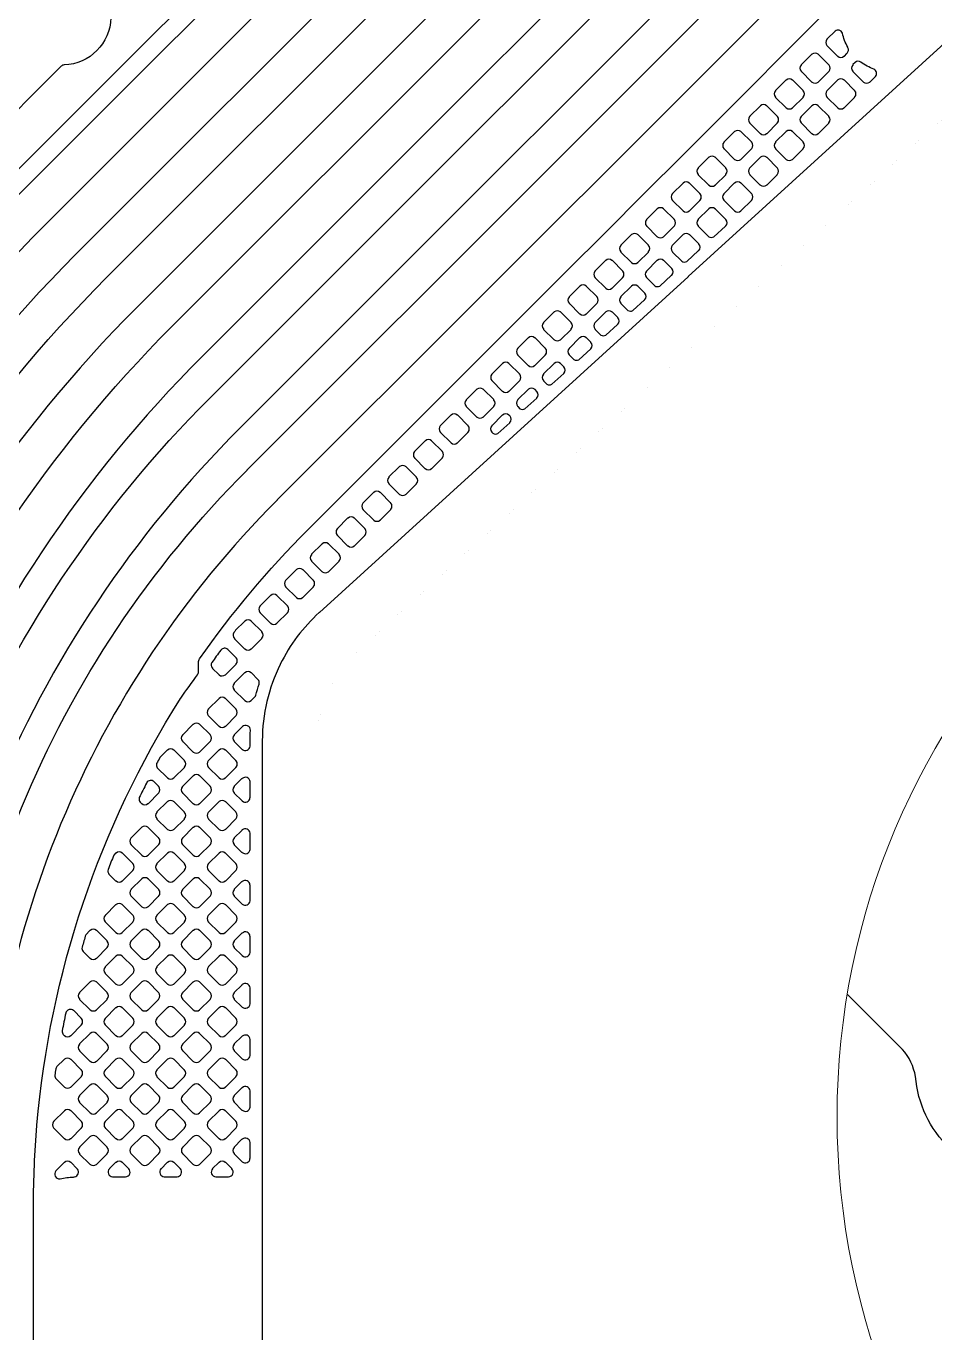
# Model space of a CAD drawing. Extents: x 0 to 248, y 0 to 175.
# Drawn here: x 50.51 to 54.31, y 136.61 to 142.08 of the extents above; entities that cross this region are included whole.
import ezdxf

# ---------------------------------------------------------------- set-up
doc = ezdxf.new("R2010")
doc.units = 0
doc.layers.add('gbr-dxf', color=7, linetype='Continuous')
doc.layers.add('gbr-outline-dxf', color=2, linetype='Continuous')
doc.layers.add('備註', color=1, linetype='Continuous', lineweight=5)

msp = doc.modelspace()

# ---------------------------------------------------------------- linework, layer by layer
at = {"layer": 'gbr-dxf'}
msp.add_line((51.5008, 138.0973), (51.5008, 138.0968), dxfattribs=at)
at = {"layer": 'gbr-dxf', "linetype": 'Continuous'}
for points in [[(57.5007, 145.0271), (57.5007, 144.995, -0.013354), (57.5008, 144.9939, -0.211122), (57.4122, 144.7935), (57.412, 144.7933), (53.2814, 141.0314), (53.2809, 141.031), (51.7394, 139.6272), (51.739, 139.6268, 0.093809), (51.5757, 139.4105), (51.5754, 139.4099, 0.114046), (51.5007, 139.0902, -0.01711), (51.5008, 139.0887), (51.5008, 138.0973)], [(48.6087, 134.951), (48.6087, 136.984, -0.032157), (48.6084, 136.9888, -0.198913), (50.4603, 141.4595), (52.9701, 143.9692, 0.163331)], [(53.0258, 143.9171), (50.5142, 141.4056), (50.5142, 141.4056), (50.5142, 141.4056, 0.198721), (48.6846, 136.9934, -0.032067), (48.6849, 136.9886), (48.6849, 134.9487, -0.015805)], [(49.3087, 133.6843), (49.3087, 133.9647, -0.131244), (49.3079, 133.9776, 0.007327), (49.3087, 133.9823), (49.3087, 134.0412, 0.095499), (49.2854, 134.1033), (49.2071, 134.1816), (49.2071, 134.2648, 0.094015), (49.2052, 134.2719), (49.0933, 134.4569), (48.9872, 134.5473, 0.037958), (48.9234, 134.6342, -0.016788), (48.8401, 134.8742), (48.8401, 135.2884, -0.007106), (48.8401, 135.2905), (48.8401, 137.0159, -0.009272), (48.8401, 137.019, -0.198785), (50.5928, 141.2475), (50.5929, 141.2475), (50.5929, 141.2475), (53.1646, 143.8193, 0.163845)], [(53.2947, 143.6979), (50.7186, 141.1218), (50.7186, 141.1218), (50.7186, 141.1218, 0.198912), (49.0179, 137.016, -0.009235), (49.0179, 137.013), (49.0179, 135.2905, -0.073434), (49.0141, 135.2649), (49.0141, 134.8788), (49.0767, 134.7613, 0.159623), (49.1112, 134.7299, 0.187256), (49.1257, 134.7296, 0.28979), (49.1708, 134.7959), (49.1708, 136.9746, -0.009272), (49.1709, 136.9776, -0.198774), (50.8493, 141.027), (50.8493, 141.027), (53.4035, 143.5811, 0.16455)], [(53.5334, 143.4596), (50.9751, 140.9013, 0.198912), (49.3487, 136.9746, -0.009235), (49.3486, 136.9717), (49.3486, 134.7996, -0.014325), (49.3486, 134.7984, 0.414241), (49.4236, 134.7234, -0.014653), (49.4249, 134.7234), (49.4259, 134.7234), (49.4265, 134.7234, 0.407922), (49.5015, 134.7968), (49.5015, 136.91, -0.007162), (49.5015, 136.9122, -0.198789), (51.1213, 140.8209), (51.1217, 140.8213), (53.6556, 143.3552, 0.165094)], [(53.7805, 143.2286), (51.2474, 140.6956), (51.247, 140.6952, 0.198887), (49.6793, 136.9101, -0.007116), (49.6793, 136.9079), (49.6793, 134.7988), (49.6793, 134.7983, 0.407922), (49.7527, 134.7234), (49.7556, 134.7234, -0.018419), (49.7573, 134.7234, 0.414244), (49.8323, 134.7984), (49.8323, 134.799), (49.8323, 137.0222, -0.010944), (49.8322, 137.0259, -0.198913), (51.2809, 140.5233), (51.2809, 140.5233), (51.2809, 140.5233), (53.7204, 142.9629, 0.159546)], [(53.8501, 142.8411), (51.4066, 140.3976), (51.4066, 140.3976), (51.4066, 140.3976, 0.198712), (50.01, 137.0295, -0.010866), (50.0101, 137.0259), (50.0101, 134.7958, 0.404406), (50.085, 134.7234), (50.0857, 134.7234), (50.0867, 134.7234, -0.014891), (50.0879, 134.7234, 0.414241), (50.1629, 134.7984, -0.014275), (50.163, 134.7996), (50.163, 137.1413, -0.010944), (50.1629, 137.145, -0.198871), (51.4375, 140.2227), (51.4379, 140.2231), (53.9795, 142.7647, 0.160737)], [(54.1041, 142.6379), (51.5636, 140.0974), (51.5632, 140.097, 0.198641), (50.3407, 137.1487, -0.010853), (50.3408, 137.1451), (50.3408, 134.773, 0.190146), (50.3627, 134.7225), (50.9702, 134.1149, -0.198959), (50.9849, 134.0796), (50.9849, 132.307, -0.199561), (50.9701, 132.2716), (50.5697, 131.8731, -0.198397), (50.5345, 131.8585), (48.3553, 131.8585, -0.198766), (48.32, 131.8731), (48.1553, 132.0376, -0.199181), (48.1406, 132.073), (48.1406, 132.368), (48.1406, 132.368)], [(50.5444, 134.8341), (50.5444, 137.1452, -0.013309), (50.5444, 137.1464, -0.021116), (50.5587, 137.4813, -0.014671), (50.5588, 137.4826, -0.120214), (51.1587, 139.267, -0.019095), (51.1597, 139.2685, -0.008153), (51.2305, 139.3666), (51.2305, 139.3666, 0.132705), (51.234, 139.3764), (51.234, 139.4183, -0.159346), (51.2389, 139.4333, -0.043987), (51.6898, 139.9712), (51.6898, 139.9712), (51.6898, 139.9712), (51.831, 140.1124), (51.9388, 140.2202), (52.0464, 140.3278), (52.3698, 140.6512), (52.4774, 140.7588), (52.8008, 141.0822), (52.9085, 141.1899), (53.1242, 141.4056), (53.2319, 141.5133), (53.5552, 141.8366), (53.6629, 141.9443), (54.094, 142.3753)], [(50.8682, 142.1132, -0.394265), (50.6726, 141.9166, -0.035179), (50.6723, 141.9165, 0.171861), (50.6601, 141.9112), (50.3344, 141.5855, 0.074274), (49.1917, 140.0417, 0.070382), (48.5699, 138.33), (48.5699, 138.3292, 0.048511), (48.4307, 137.0785), (48.4307, 137.0785, 0.025463), (48.4304, 137.0765), (48.4304, 137.0462), (48.4302, 136.9888, 0.012279), (48.4304, 136.9784), (48.4304, 134.9459, 0.013906)], [(51.5008, 138.0968), (51.5008, 134.9699, 0.192286), (51.5071, 134.9565, -0.22971), (51.5262, 134.9173), (51.5262, 130.3302, -0.411228), (51.2295, 130.0336), (46.2295, 130.0336, -0.41397), (45.9331, 130.33), (45.9331, 130.7062, 0.414216), (45.2295, 131.4097), (38.2295, 131.4097, -0.41422), (37.9331, 131.7062), (37.9331, 134.7501, -0.035756), (37.9331, 134.7504)], [(55.2644, 134.9563), (55.2644, 135.9968, 0.118025), (54.3733, 137.3878, -0.183096), (54.2316, 137.6868, 0.134987), (54.1773, 137.8002), (53.9465, 138.0309)]]:
    msp.add_lwpolyline(points, format="xyb", dxfattribs=at)
for points in [[(53.8614, 142.0238, 0.379639), (53.8614, 141.9979, -0.095956), (53.8624, 141.9962), (53.9049, 141.9538, -0.10046), (53.9066, 141.9528, 0.379423), (53.9325, 141.9527, -0.095866), (53.9342, 141.9537), (53.9451, 141.9647, -0.128084), (53.946, 141.9663, 0.318157), (53.949, 141.9886, -0.129173), (53.9485, 141.9905, -0.077854), (53.9264, 142.0493, 0.502857), (53.8953, 142.0583), (53.8624, 142.0255, -0.096558)], [(53.7536, 141.8901, -0.087748), (53.7546, 141.8886), (53.7972, 141.8459, -0.092072), (53.7988, 141.845, 0.37981), (53.8248, 141.845, -0.096625), (53.8264, 141.8459), (53.8691, 141.8886, -0.096111), (53.8701, 141.8903, 0.379859), (53.8701, 141.9162, -0.083792), (53.8692, 141.9176), (53.8265, 141.9603, -0.096627), (53.8248, 141.9613, 0.379731), (53.7989, 141.9613, -0.096625), (53.7972, 141.9603), (53.7546, 141.9177, -0.096111), (53.7536, 141.916, 0.379682)], [(53.9691, 141.9162, 0.379299), (53.9692, 141.8902, -0.099964), (53.9702, 141.8885), (54.0125, 141.8461, -0.104264), (54.0143, 141.8451, 0.379691), (54.0403, 141.8451, -0.096117), (54.0419, 141.8461), (54.0646, 141.8687, 0.468084), (54.058, 141.899, -0.077737), (54.0027, 141.9287, 0.313526), (53.9797, 141.9274), (53.9701, 141.9178, -0.095796)], [(53.6459, 141.8083, 0.379201), (53.6459, 141.7824, -0.091954), (53.6469, 141.7808), (53.6895, 141.7382, -0.096332), (53.6911, 141.7373, 0.37981), (53.7171, 141.7373, -0.096625), (53.7187, 141.7382), (53.7613, 141.7808, -0.096111), (53.7622, 141.7824, 0.3795), (53.7623, 141.8084, -0.096969), (53.7613, 141.81), (53.7189, 141.8524, -0.107877), (53.717, 141.8535, 0.378939), (53.6911, 141.8535, -0.096259), (53.6894, 141.8525), (53.6469, 141.81, -0.096539)], [(53.8613, 141.7824, -0.087748), (53.8622, 141.7809), (53.9049, 141.7382, -0.092072), (53.9065, 141.7373, 0.37981), (53.9325, 141.7373, -0.096625), (53.9341, 141.7382), (53.9768, 141.7809, -0.096111), (53.9778, 141.7826, 0.379859), (53.9778, 141.8085, -0.083792), (53.9769, 141.8099), (53.9342, 141.8526, -0.096627), (53.9325, 141.8536, 0.379731), (53.9066, 141.8536, -0.096625), (53.9049, 141.8526), (53.8623, 141.81, -0.096111), (53.8613, 141.8083, 0.379682)], [(53.5381, 141.7005, 0.379201), (53.5381, 141.6746, -0.095956), (53.5391, 141.6729), (53.5816, 141.6304, -0.10046), (53.5833, 141.6294, 0.37981), (53.6093, 141.6294, -0.096625), (53.6109, 141.6304), (53.6536, 141.6731, -0.096111), (53.6545, 141.6747, 0.3795), (53.6546, 141.7007, -0.092597), (53.6536, 141.7023), (53.6111, 141.7448, -0.104354), (53.6093, 141.7458, 0.378939), (53.5834, 141.7458, -0.096259), (53.5817, 141.7448), (53.5391, 141.7021, -0.096539)], [(53.7536, 141.6747, -0.091954), (53.7546, 141.6731), (53.7972, 141.6305, -0.096332), (53.7988, 141.6296, 0.37981), (53.8248, 141.6296, -0.096625), (53.8264, 141.6305), (53.869, 141.6731, -0.096111), (53.8699, 141.6747, 0.379859), (53.8699, 141.7007, -0.096458), (53.869, 141.7024), (53.8266, 141.7447, -0.108174), (53.8247, 141.7458, 0.379731), (53.7988, 141.7458, -0.096625), (53.7971, 141.7448), (53.7546, 141.7023, -0.096111), (53.7536, 141.7007, 0.379682)], [(53.4304, 141.5669, -0.099964), (53.4314, 141.5651), (53.4738, 141.5228, -0.104264), (53.4756, 141.5217, 0.37981), (53.5016, 141.5217, -0.096625), (53.5032, 141.5227), (53.5457, 141.5653, -0.096111), (53.5467, 141.5669, 0.379859), (53.5467, 141.5929, -0.088014), (53.5458, 141.5944), (53.5032, 141.6369, -0.100824), (53.5015, 141.6379, 0.379731), (53.4755, 141.6379, -0.096625), (53.4739, 141.637), (53.4314, 141.5945, -0.096111), (53.4304, 141.5928, 0.379682)], [(53.6458, 141.5669, -0.095956), (53.6468, 141.5652), (53.6893, 141.5227, -0.10046), (53.691, 141.5217, 0.37981), (53.7169, 141.5217, -0.096625), (53.7186, 141.5227), (53.7613, 141.5654, -0.096111), (53.7622, 141.567, 0.379859), (53.7622, 141.593, -0.09253), (53.7613, 141.5946), (53.7188, 141.637, -0.104691), (53.717, 141.6381, 0.379731), (53.6911, 141.6381, -0.096625), (53.6894, 141.6371), (53.6468, 141.5945, -0.096111), (53.6458, 141.5928, 0.379682)], [(53.3226, 141.485, 0.379201), (53.3226, 141.459, -0.087748), (53.3235, 141.4576), (53.3662, 141.4149, -0.092072), (53.3678, 141.4139, 0.37981), (53.3937, 141.4139, -0.096625), (53.3954, 141.4149), (53.438, 141.4576, -0.096111), (53.439, 141.4592, 0.379357), (53.439, 141.4852, -0.083622), (53.4382, 141.4866), (53.3954, 141.5293, -0.096527), (53.3938, 141.5303, 0.379112), (53.3679, 141.5303, -0.096259), (53.3662, 141.5293), (53.3236, 141.4866, -0.096539)], [(53.5381, 141.4851, 0.379201), (53.5381, 141.4592, -0.10047), (53.5391, 141.4574), (53.5815, 141.4151, -0.10399), (53.5833, 141.414, 0.379451), (53.6092, 141.414, -0.096259), (53.6109, 141.415), (53.6535, 141.4576, -0.096539), (53.6544, 141.4592, 0.379249), (53.6544, 141.4852, -0.088346), (53.6535, 141.4867), (53.6109, 141.5292, -0.101196), (53.6092, 141.5302, 0.3795), (53.5832, 141.5303, -0.096117), (53.5816, 141.5293), (53.5391, 141.4867, -0.095895)], [(53.2149, 141.3514, -0.092162), (53.2158, 141.3498), (53.2585, 141.3072, -0.095895), (53.2601, 141.3062, 0.379201), (53.286, 141.3062, -0.096625), (53.2877, 141.3072), (53.3302, 141.3497, -0.096111), (53.3312, 141.3514, 0.3795), (53.3312, 141.3773, -0.096969), (53.3302, 141.379), (53.2878, 141.4214, -0.108152), (53.286, 141.4224, 0.379249), (53.26, 141.4224, -0.096458), (53.2584, 141.4214), (53.2159, 141.379, -0.096627), (53.2149, 141.3773, 0.379451)], [(53.4303, 141.3513, -0.087748), (53.4312, 141.3499), (53.4739, 141.3072, -0.092072), (53.4755, 141.3062, 0.37981), (53.5014, 141.3062, -0.096625), (53.5031, 141.3072), (53.5457, 141.3499, -0.096111), (53.5467, 141.3515, 0.379859), (53.5467, 141.3775, -0.083792), (53.5458, 141.3789), (53.5032, 141.4216, -0.096627), (53.5015, 141.4225, 0.379731), (53.4755, 141.4225, -0.096625), (53.4739, 141.4216), (53.4313, 141.379, -0.096111), (53.4303, 141.3773, 0.379682)], [(53.1071, 141.2435, -0.095956), (53.1081, 141.2419), (53.1505, 141.1994, -0.10046), (53.1522, 141.1984, 0.37981), (53.1782, 141.1984, -0.096625), (53.1799, 141.1994), (53.2225, 141.242, -0.096111), (53.2235, 141.2437, 0.379859), (53.2235, 141.2697, -0.09253), (53.2226, 141.2712), (53.1801, 141.3137, -0.104691), (53.1783, 141.3147, 0.379731), (53.1523, 141.3147, -0.096625), (53.1507, 141.3137), (53.1081, 141.2711, -0.096111), (53.1071, 141.2695, 0.379682)], [(53.3226, 141.2436, -0.091954), (53.3235, 141.2421), (53.3674, 141.1982, 0.275574), (53.3884, 141.1977), (53.4372, 141.2421, -0.073254), (53.4381, 141.2433, 0.392747), (53.4387, 141.2701, -0.07398), (53.4379, 141.2714), (53.3956, 141.3137, -0.108174), (53.3937, 141.3147, 0.379731), (53.3677, 141.3147, -0.096625), (53.3661, 141.3137), (53.3236, 141.2713, -0.096111), (53.3226, 141.2696, 0.379682)], [(52.9993, 141.1357, -0.099964), (53.0003, 141.134), (53.0426, 141.0916, -0.104264), (53.0444, 141.0906, 0.37981), (53.0704, 141.0906, -0.096625), (53.072, 141.0916), (53.1147, 141.1342, -0.096111), (53.1157, 141.1359, 0.379859), (53.1157, 141.1618, -0.088014), (53.1148, 141.1633), (53.0722, 141.2059, -0.100824), (53.0705, 141.2069, 0.379731), (53.0445, 141.2069, -0.096625), (53.0429, 141.2059), (53.0002, 141.1633, -0.096111), (52.9993, 141.1617, 0.379682)], [(53.2148, 141.1618, 0.379422), (53.2148, 141.1358, -0.095956), (53.2158, 141.1342), (53.2544, 141.0955, 0.277588), (53.2756, 141.0949), (53.3249, 141.1399, -0.046285), (53.3255, 141.1405, 0.391977), (53.3261, 141.1676, -0.040125), (53.3256, 141.1682), (53.2878, 141.206, -0.10442), (53.286, 141.207, 0.379357), (53.26, 141.2071, -0.09601), (53.2584, 141.2061), (53.2157, 141.1634, -0.096227)], [(52.8916, 141.028, -0.087784), (52.8925, 141.0265), (52.9352, 140.9838, -0.092233), (52.9367, 140.9829, 0.37981), (52.9627, 140.9829, -0.096458), (52.9643, 140.9839), (53.0069, 141.0264, -0.096627), (53.0079, 141.028, 0.379859), (53.0079, 141.054, -0.084073), (53.007, 141.0554), (52.9643, 141.0981, -0.096857), (52.9626, 141.0991, 0.379731), (52.9367, 141.0991, -0.096458), (52.935, 141.0981), (52.8925, 141.0556, -0.096627), (52.8916, 141.054, 0.379682)], [(53.1069, 141.054, 0.379639), (53.107, 141.028, -0.10047), (53.108, 141.0263), (53.1414, 140.9928, 0.27982), (53.1627, 140.9921), (53.2121, 141.0371, -0.045489), (53.2126, 141.0378, 0.391818), (53.2132, 141.0648, -0.031607), (53.2129, 141.0652), (53.1799, 141.0982, -0.101019), (53.1781, 141.0992, 0.379105), (53.1522, 141.0992, -0.096367), (53.1506, 141.0982), (53.1079, 141.0556, -0.095916)], [(52.7837, 140.9202, -0.091954), (52.7847, 140.9186), (52.8273, 140.876, -0.096332), (52.8289, 140.8751, 0.37981), (52.8549, 140.8751, -0.096625), (52.8565, 140.876), (52.8992, 140.9187, -0.096111), (52.9002, 140.9204, 0.379859), (52.9002, 140.9463, -0.096458), (52.8992, 140.948), (52.8568, 140.9903, -0.108174), (52.8549, 140.9914, 0.379731), (52.829, 140.9914, -0.096625), (52.8273, 140.9904), (52.7847, 140.9478, -0.096111), (52.7837, 140.9461, 0.379682)], [(52.9993, 140.9203, -0.087686), (53.0002, 140.9188), (53.0291, 140.8899, 0.273336), (53.05, 140.8894), (53.0992, 140.9343, -0.045864), (53.0998, 140.935, 0.39135), (53.1004, 140.962), (53.1002, 140.9622), (53.072, 140.9904, -0.096423), (53.0703, 140.9914, 0.37947), (53.0444, 140.9914, -0.096625), (53.0427, 140.9904), (53.0002, 140.9479, -0.096111), (52.9993, 140.9463, 0.379682)], [(52.676, 140.8125, -0.095956), (52.677, 140.8108), (52.7195, 140.7684, -0.10046), (52.7212, 140.7674, 0.37981), (52.7472, 140.7674, -0.096625), (52.7488, 140.7683), (52.7914, 140.8109, -0.096111), (52.7923, 140.8125, 0.379859), (52.7923, 140.8385, -0.09253), (52.7914, 140.8401), (52.7489, 140.8825, -0.104691), (52.7471, 140.8836, 0.379731), (52.7212, 140.8836, -0.096625), (52.7195, 140.8826), (52.677, 140.8401, -0.096111), (52.676, 140.8384, 0.379682)], [(52.8914, 140.8125, -0.091581), (52.8924, 140.8109), (52.9161, 140.7872, 0.275396), (52.9371, 140.7867), (52.9864, 140.8316, -0.045731), (52.987, 140.8323, 0.392258), (52.9877, 140.8593, -0.046901), (52.9871, 140.86), (52.9645, 140.8827, -0.10771), (52.9626, 140.8837, 0.379415), (52.9367, 140.8837, -0.096265), (52.935, 140.8827), (52.8924, 140.8401, -0.096227), (52.8914, 140.8384, 0.3791)], [(52.5682, 140.7306, 0.379201), (52.5682, 140.7047, -0.099964), (52.5692, 140.7029), (52.6116, 140.6606, -0.104264), (52.6134, 140.6595, 0.37981), (52.6394, 140.6595, -0.096625), (52.641, 140.6605), (52.6837, 140.7032, -0.096111), (52.6846, 140.7048, 0.3795), (52.6847, 140.7308, -0.088569), (52.6837, 140.7323), (52.6411, 140.7749, -0.100442), (52.6394, 140.7759, 0.378939), (52.6135, 140.7759, -0.096259), (52.6118, 140.7749), (52.5692, 140.7322, -0.096539)], [(52.7837, 140.7048, -0.095956), (52.7847, 140.7031), (52.8033, 140.6846, 0.277371), (52.8244, 140.684), (52.8736, 140.7288, -0.045643), (52.8742, 140.7295, 0.39135), (52.8748, 140.7565, -0.040021), (52.8743, 140.7571), (52.8566, 140.7749, -0.10417), (52.8548, 140.7759, 0.379562), (52.8289, 140.7759, -0.096625), (52.8272, 140.7749), (52.7847, 140.7324, -0.096111), (52.7837, 140.7307, 0.379682)], [(52.4605, 140.6229, 0.379201), (52.4605, 140.597, -0.087748), (52.4614, 140.5955), (52.5041, 140.5528, -0.092072), (52.5057, 140.5518, 0.37981), (52.5317, 140.5518, -0.096625), (52.5333, 140.5528), (52.5758, 140.5954, -0.096111), (52.5768, 140.597, 0.3795), (52.5768, 140.623, -0.084055), (52.5759, 140.6244), (52.5332, 140.6671, -0.096195), (52.5316, 140.6681, 0.378939), (52.5057, 140.6681, -0.096259), (52.504, 140.6671), (52.4615, 140.6245, -0.096539)], [(52.6759, 140.597, -0.100483), (52.6769, 140.5952), (52.6903, 140.5819, 0.279497), (52.7115, 140.5812), (52.7609, 140.6261, -0.045055), (52.7614, 140.6268, 0.392805), (52.762, 140.6539, -0.030769), (52.7617, 140.6543), (52.7488, 140.6672, -0.100601), (52.7471, 140.6682, 0.379692), (52.7212, 140.6682, -0.096625), (52.7195, 140.6672), (52.6769, 140.6246, -0.096627), (52.6759, 140.6229, 0.379679)], [(52.3527, 140.5151, 0.379201), (52.3527, 140.4891, -0.091954), (52.3536, 140.4876), (52.3962, 140.445, -0.096332), (52.3979, 140.444, 0.37981), (52.4238, 140.444, -0.096625), (52.4255, 140.445), (52.4681, 140.4877, -0.096111), (52.4691, 140.4893, 0.3795), (52.4691, 140.5153, -0.096969), (52.4682, 140.5169), (52.4258, 140.5593, -0.107877), (52.4239, 140.5604, 0.378939), (52.398, 140.5604, -0.096259), (52.3963, 140.5594), (52.3537, 140.5167, -0.096539)], [(52.5682, 140.4893, -0.087748), (52.5691, 140.4878), (52.578, 140.479, 0.273288), (52.5988, 140.4786), (52.648, 140.5233, -0.045822), (52.6485, 140.524, 0.392859), (52.6492, 140.5511), (52.649, 140.5513), (52.6409, 140.5594, -0.096423), (52.6393, 140.5604, 0.3796), (52.6133, 140.5603, -0.096625), (52.6117, 140.5594), (52.5692, 140.5169, -0.096111), (52.5682, 140.5152, 0.379682)], [(52.245, 140.3814, -0.095956), (52.246, 140.3798), (52.2884, 140.3373, -0.10046), (52.2902, 140.3363, 0.37981), (52.3161, 140.3363, -0.096625), (52.3178, 140.3373), (52.3603, 140.3798, -0.096111), (52.3613, 140.3815, 0.379859), (52.3613, 140.4075, -0.09253), (52.3604, 140.409), (52.3179, 140.4515, -0.104691), (52.3161, 140.4525, 0.379731), (52.2901, 140.4525, -0.096625), (52.2885, 140.4515), (52.246, 140.4091, -0.096111), (52.245, 140.4074, 0.379682)], [(52.4604, 140.4074, 0.378788), (52.4604, 140.3815, -0.096259), (52.4614, 140.3798), (52.4648, 140.3764, 0.277822), (52.486, 140.3758), (52.5352, 140.4206, -0.045395), (52.5357, 140.4213, 0.392859), (52.5364, 140.4484, -0.065599), (52.5357, 140.4494), (52.5334, 140.4517, -0.10437), (52.5316, 140.4527, 0.37917), (52.5057, 140.4527, -0.095866), (52.504, 140.4517), (52.4614, 140.409, -0.095997)], [(52.1372, 140.2736, -0.10047), (52.1382, 140.2719), (52.1805, 140.2295, -0.10399), (52.1823, 140.2285, 0.379451), (52.2083, 140.2285, -0.096259), (52.2099, 140.2295), (52.2527, 140.2722, -0.095895), (52.2536, 140.2738, 0.378939), (52.2536, 140.2997, -0.088569), (52.2527, 140.3012), (52.2101, 140.3438, -0.100588), (52.2084, 140.3449, 0.379249), (52.1824, 140.3448, -0.096458), (52.1808, 140.3438), (52.1382, 140.3012, -0.096627), (52.1372, 140.2996, 0.379682)], [(52.0295, 140.1659, -0.087748), (52.0304, 140.1644), (52.0731, 140.1218, -0.092072), (52.0747, 140.1208, 0.37981), (52.1006, 140.1208, -0.096625), (52.1023, 140.1218), (52.1448, 140.1643, -0.096111), (52.1458, 140.166, 0.379859), (52.1458, 140.1919, -0.083792), (52.1449, 140.1933), (52.1022, 140.236, -0.096627), (52.1006, 140.237, 0.379731), (52.0746, 140.237, -0.096625), (52.073, 140.236), (52.0305, 140.1935, -0.096111), (52.0295, 140.1919, 0.379682)], [(51.9218, 140.0842, 0.379201), (51.9218, 140.0582, -0.091954), (51.9227, 140.0567), (51.9653, 140.0141, -0.096332), (51.967, 140.0131, 0.379308), (51.9929, 140.0131, -0.095968), (51.9945, 140.0141), (52.0371, 140.0566, -0.096328), (52.0381, 140.0583, 0.37947), (52.0381, 140.0842, -0.096723), (52.0371, 140.0859), (51.9948, 140.1283, -0.108515), (51.9929, 140.1293, 0.3795), (51.9669, 140.1293, -0.096259), (51.9653, 140.1283), (51.9227, 140.0858, -0.096539)], [(51.814, 139.9764, 0.379422), (51.814, 139.9504, -0.096625), (51.8149, 139.9488), (51.8574, 139.9063, -0.100151), (51.8591, 139.9053, 0.379451), (51.8851, 139.9053, -0.096259), (51.8867, 139.9062), (51.9294, 139.949, -0.096539), (51.9304, 139.9506, 0.379249), (51.9304, 139.9765, -0.092701), (51.9294, 139.9781), (51.887, 140.0206, -0.105123), (51.8852, 140.0216, 0.379357), (51.8592, 140.0216, -0.095968), (51.8576, 140.0207), (51.8149, 139.978, -0.096328)], [(51.7061, 139.8426, -0.099964), (51.7071, 139.8409), (51.7495, 139.7985, -0.104264), (51.7513, 139.7975, 0.37981), (51.7773, 139.7975, -0.096625), (51.7789, 139.7984), (51.8216, 139.8411, -0.096111), (51.8226, 139.8428, 0.379859), (51.8226, 139.8687, -0.088014), (51.8217, 139.8702), (51.7791, 139.9128, -0.100824), (51.7774, 139.9138, 0.379731), (51.7514, 139.9138, -0.096625), (51.7497, 139.9128), (51.7071, 139.8702, -0.096111), (51.7061, 139.8685, 0.379682)], [(51.5983, 139.7607, 0.378676), (51.5983, 139.7348, -0.086579), (51.5992, 139.7334), (51.642, 139.6906, -0.092871), (51.6436, 139.6897, 0.378527), (51.6695, 139.6897, -0.097298), (51.6712, 139.6907), (51.7138, 139.7333, -0.096539), (51.7148, 139.735, 0.379249), (51.7147, 139.7609, -0.083792), (51.7139, 139.7623), (51.6712, 139.805, -0.096627), (51.6695, 139.806, 0.379471), (51.6436, 139.806, -0.095866), (51.6419, 139.805), (51.5993, 139.7624, -0.095058)], [(51.4907, 139.6272, -0.091476), (51.4917, 139.6257), (51.5343, 139.583, -0.096227), (51.5359, 139.5821, 0.379191), (51.5619, 139.5821, -0.096259), (51.5635, 139.583), (51.6061, 139.6256, -0.095412), (51.607, 139.6272, 0.378602), (51.607, 139.6531, -0.09512), (51.6061, 139.6548), (51.5636, 139.6972, -0.108631), (51.5617, 139.6982, 0.378565), (51.5358, 139.6982, -0.096969), (51.5341, 139.6972), (51.4917, 139.6548, -0.095895), (51.4907, 139.6531, 0.378651)], [(51.3822, 139.543, 0.35587), (51.3839, 139.5178, -0.045), (51.3843, 139.5173), (51.4263, 139.4753, -0.104264), (51.4281, 139.4743, 0.37981), (51.4541, 139.4743, -0.096625), (51.4557, 139.4753), (51.4983, 139.5178, -0.096111), (51.4993, 139.5195, 0.379859), (51.4993, 139.5454, -0.104293), (51.4982, 139.5472), (51.4559, 139.5896, -0.100824), (51.4542, 139.5906, 0.379471), (51.4282, 139.5906, -0.095866), (51.4266, 139.5896), (51.3892, 139.5523, 0.000936), (51.3824, 139.5434, -0.033473)], [(51.2904, 139.4181, 0.344344), (51.2924, 139.3936, -0.055285), (51.2928, 139.3932), (51.3185, 139.3675, -0.107363), (51.3203, 139.3664, 0.379299), (51.3463, 139.3665, -0.096625), (51.3479, 139.3674), (51.3905, 139.41, -0.096111), (51.3915, 139.4116, 0.379859), (51.3915, 139.4376, -0.101017), (51.3904, 139.4393), (51.3584, 139.4714, -0.090812), (51.3564, 139.4726, 0.423961), (51.3285, 139.4704, -0.090491), (51.3268, 139.469, 0.003994), (51.2904, 139.4182)], [(51.3828, 139.3039, -0.103582), (51.3838, 139.3021), (51.4261, 139.2598, -0.107954), (51.428, 139.2587, 0.379422), (51.454, 139.2588, -0.096625), (51.4556, 139.2597), (51.4697, 139.2739, 0.108857), (51.4741, 139.2812, -0.015504), (51.4874, 139.3275), (51.4875, 139.3277, 0.263265), (51.4828, 139.3469, -0.041768), (51.4826, 139.3472), (51.4557, 139.3741, -0.096857), (51.454, 139.3751, 0.3795), (51.4281, 139.3751, -0.096259), (51.4264, 139.3741), (51.3838, 139.3315, -0.095895), (51.3828, 139.3298, 0.378651)], [(51.2751, 139.2221, 0.378423), (51.2751, 139.1962, -0.092788), (51.276, 139.1946), (51.3186, 139.1519, -0.0952), (51.3203, 139.151, 0.379083), (51.3462, 139.151, -0.096625), (51.3479, 139.152), (51.3904, 139.1945, -0.096332), (51.3913, 139.1961, 0.3795), (51.3913, 139.2221, -0.096614), (51.3904, 139.2237), (51.3478, 139.2663, -0.092187), (51.3462, 139.2673, 0.37891), (51.3203, 139.2673, -0.095866), (51.3186, 139.2663), (51.276, 139.2237, -0.096099)], [(51.1672, 139.0883, -0.087518), (51.1681, 139.0869), (51.2109, 139.0441, -0.092132), (51.2124, 139.0432, 0.379351), (51.2384, 139.0432, -0.096766), (51.24, 139.0442), (51.2827, 139.0868, -0.096328), (51.2836, 139.0884, 0.378854), (51.2837, 139.1144, -0.100538), (51.2826, 139.1161), (51.2402, 139.1586, -0.096227), (51.2385, 139.1596, 0.379198), (51.2126, 139.1596, -0.096157), (51.2109, 139.1586), (51.1682, 139.1159, -0.096212), (51.1673, 139.1143, 0.379173)], [(51.3827, 139.0884, -0.087953), (51.3836, 139.0869), (51.4148, 139.0557, -0.062458), (51.4171, 139.0542, 0.624632), (51.4494, 139.0676, -0.067038), (51.45, 139.0705), (51.45, 139.087, -0.017246), (51.4499, 139.0886, -0.01461), (51.4513, 139.134, -0.034124), (51.4512, 139.1353, 0.645886), (51.4181, 139.1502, -0.031677), (51.4172, 139.1494), (51.3837, 139.116, -0.09682), (51.3827, 139.1143, 0.378852)], [(51.0589, 138.9948, 0.219595), (51.0614, 138.9779), (51.103, 138.9363, -0.095602), (51.1046, 138.9353, 0.379299), (51.1306, 138.9354, -0.096625), (51.1322, 138.9363), (51.1749, 138.979, -0.096111), (51.1759, 138.9807, 0.3795), (51.1759, 139.0066, -0.096723), (51.1749, 139.0083), (51.1323, 139.0509, -0.092228), (51.1307, 139.0518, 0.379249), (51.1048, 139.0518, -0.096625), (51.1031, 139.0508), (51.0727, 139.0204, 0.001941)], [(51.275, 138.9807, -0.095866), (51.276, 138.979), (51.3186, 138.9364, -0.099727), (51.3203, 138.9354, 0.37904), (51.3462, 138.9354, -0.095968), (51.3479, 138.9364), (51.3904, 138.9789, -0.096099), (51.3914, 138.9805, 0.378454), (51.3914, 139.0064, -0.107875), (51.3903, 139.0083), (51.3479, 139.0508, -0.103473), (51.3461, 139.0518, 0.379174), (51.3202, 139.0518, -0.095956), (51.3185, 139.0508), (51.276, 139.0083, -0.096627), (51.275, 139.0066, 0.379308)], [(50.9865, 138.8526, 0.250474), (50.99, 138.8339), (50.9952, 138.8286, -0.096332), (50.9969, 138.8276, 0.37981), (51.0228, 138.8276, -0.096625), (51.0245, 138.8286), (51.067, 138.8712, -0.096111), (51.068, 138.8728, 0.3795), (51.068, 138.8988, -0.096462), (51.067, 138.9004), (51.0485, 138.919, -0.034147), (51.0477, 138.9195, 0.4727), (51.0174, 138.9147, -0.040533), (51.0167, 138.9137, 0.004383)], [(51.1671, 138.8728, -0.091476), (51.168, 138.8712), (51.2108, 138.8285, -0.095585), (51.2124, 138.8275, 0.379422), (51.2384, 138.8275, -0.096625), (51.24, 138.8285), (51.2827, 138.8712, -0.096111), (51.2837, 138.8728, 0.3795), (51.2837, 138.8988, -0.096969), (51.2827, 138.9004), (51.24, 138.9432, -0.092413), (51.2384, 138.9441, 0.379249), (51.2125, 138.9441, -0.096458), (51.2108, 138.9431), (51.1681, 138.9004, -0.096627), (51.1671, 138.8987, 0.379308)], [(51.3828, 138.8728, -0.096119), (51.3838, 138.8712), (51.4147, 138.8403, -0.061877), (51.417, 138.8387, 0.625463), (51.4493, 138.8521, -0.071693), (51.45, 138.8552), (51.45, 138.9164, -0.069723), (51.4494, 138.9195, 0.625463), (51.417, 138.9329, -0.066977), (51.4145, 138.9312), (51.3838, 138.9004, -0.096627), (51.3828, 138.8988, 0.379682)], [(51.0595, 138.7652, -0.107922), (51.0605, 138.7633), (51.1031, 138.7208, -0.095895), (51.1047, 138.7198, 0.379201), (51.1307, 138.7198, -0.096625), (51.1323, 138.7208), (51.1749, 138.7633, -0.096111), (51.1758, 138.765, 0.3795), (51.1758, 138.7909, -0.096969), (51.1749, 138.7926), (51.1321, 138.8353, -0.092413), (51.1306, 138.8363, 0.379249), (51.1046, 138.8362, -0.096458), (51.103, 138.8353), (51.0605, 138.7928, -0.096627), (51.0595, 138.7911, 0.379451)], [(51.275, 138.765, -0.100032), (51.276, 138.7633), (51.3184, 138.7209, -0.103887), (51.3202, 138.7199, 0.37981), (51.3461, 138.7199, -0.096625), (51.3478, 138.7209), (51.3904, 138.7634, -0.096111), (51.3913, 138.7651, 0.379859), (51.3913, 138.7911, -0.104293), (51.3903, 138.7929), (51.3479, 138.8352, -0.100519), (51.3462, 138.8362, 0.379731), (51.3202, 138.8362, -0.096458), (51.3186, 138.8352), (51.276, 138.7926, -0.096627), (51.275, 138.791, 0.379682)], [(50.9517, 138.6574, -0.083252), (50.9526, 138.656), (50.9956, 138.613, -0.0873), (50.997, 138.6121, 0.378779), (51.023, 138.6121, -0.09601), (51.0246, 138.6131), (51.0672, 138.6557, -0.096227), (51.0682, 138.6573, 0.379), (51.0682, 138.6833, -0.087946), (51.0673, 138.6847), (51.0243, 138.7277, -0.083772), (51.0229, 138.7286, 0.37947), (50.997, 138.7286, -0.096458), (50.9953, 138.7276), (50.9527, 138.685, -0.096824), (50.9517, 138.6833, 0.379409)], [(51.1673, 138.6573, -0.096625), (51.1682, 138.6556), (51.2107, 138.6132, -0.100151), (51.2124, 138.6122, 0.37981), (51.2384, 138.6122, -0.095956), (51.24, 138.6131), (51.2826, 138.6557, -0.096111), (51.2836, 138.6573, 0.379859), (51.2836, 138.6833, -0.09253), (51.2826, 138.6849), (51.2399, 138.7275, -0.088334), (51.2384, 138.7284, 0.379731), (51.2125, 138.7284, -0.096458), (51.2108, 138.7275), (51.1682, 138.6849, -0.096627), (51.1673, 138.6832, 0.379682)], [(51.3826, 138.6573, -0.091745), (51.3836, 138.6557), (51.4145, 138.6248, -0.069163), (51.4171, 138.6231, 0.62515), (51.4494, 138.6365, -0.068386), (51.45, 138.6395), (51.45, 138.7012, -0.066672), (51.4494, 138.7041, 0.625471), (51.4171, 138.7175, -0.067351), (51.4146, 138.7158), (51.3836, 138.6849, -0.096111), (51.3826, 138.6832, 0.37975)], [(50.8563, 138.552, 0.257645), (50.8599, 138.533), (50.8877, 138.5053, -0.091916), (50.8892, 138.5043, 0.37904), (50.9152, 138.5043, -0.096507), (50.9168, 138.5053), (50.9595, 138.548, -0.096099), (50.9605, 138.5496, 0.378358), (50.9605, 138.5755, -0.100188), (50.9595, 138.5773), (50.9168, 138.6199, -0.095897), (50.9152, 138.6209, 0.379004), (50.8893, 138.6209, -0.096475), (50.8876, 138.6199), (50.8801, 138.6124, 0.00418)], [(51.0595, 138.5495, -0.083252), (51.0604, 138.5482), (51.1032, 138.5053, -0.0873), (51.1047, 138.5044, 0.378779), (51.1306, 138.5044, -0.09601), (51.1323, 138.5054), (51.1749, 138.548, -0.096328), (51.1759, 138.5496, 0.379), (51.1759, 138.5756, -0.08785), (51.175, 138.5771), (51.1321, 138.6199, -0.083772), (51.1307, 138.6208, 0.37947), (51.1048, 138.6208, -0.096458), (51.1031, 138.6198), (51.0605, 138.5772, -0.096824), (51.0595, 138.5755, 0.379409)], [(51.275, 138.5496, -0.104473), (51.276, 138.5478), (51.3185, 138.5054, -0.107923), (51.3203, 138.5044, 0.378731), (51.3462, 138.5043, -0.09601), (51.3479, 138.5053), (51.3904, 138.5478, -0.096328), (51.3913, 138.5495, 0.37947), (51.3913, 138.5754, -0.100902), (51.3903, 138.5771), (51.3477, 138.6197, -0.096627), (51.3461, 138.6207, 0.379731), (51.3201, 138.6207, -0.096625), (51.3185, 138.6197), (51.276, 138.5772, -0.096111), (51.275, 138.5756, 0.379451)], [(50.9517, 138.4677, 0.379201), (50.9517, 138.4417, -0.087748), (50.9527, 138.4403), (50.9953, 138.3976, -0.092072), (50.9969, 138.3966, 0.37975), (51.0229, 138.3966, -0.096225), (51.0245, 138.3976), (51.0672, 138.4403, -0.096328), (51.0681, 138.4419, 0.378734), (51.0682, 138.4678, -0.100188), (51.0671, 138.4695), (51.0246, 138.5121, -0.095796), (51.023, 138.513, 0.378939), (50.9971, 138.513, -0.096259), (50.9954, 138.5121), (50.9527, 138.4693, -0.096539)], [(51.1672, 138.4678, 0.379047), (51.1672, 138.4418, -0.083226), (51.1681, 138.4404), (51.211, 138.3974, -0.087057), (51.2125, 138.3965, 0.379169), (51.2385, 138.3966, -0.096625), (51.2401, 138.3975), (51.2827, 138.4401, -0.096111), (51.2837, 138.4418, 0.379859), (51.2837, 138.4678, -0.08851), (51.2828, 138.4693), (51.2398, 138.5122, -0.083681), (51.2384, 138.5131, 0.3795), (51.2125, 138.5131, -0.096259), (51.2108, 138.5121), (51.1681, 138.4694, -0.095895)], [(51.3828, 138.4418, -0.099964), (51.3838, 138.4401), (51.4143, 138.4096, -0.073698), (51.4171, 138.4077, 0.625463), (51.4494, 138.4211, -0.066867), (51.45, 138.4241), (51.45, 138.4853, -0.071757), (51.4493, 138.4884, 0.625471), (51.417, 138.5018, -0.067351), (51.4145, 138.5001), (51.3838, 138.4694, -0.096111), (51.3828, 138.4677, 0.379682)], [(50.8439, 138.3339, -0.091954), (50.8449, 138.3324), (50.8874, 138.2898, -0.096332), (50.8891, 138.2888, 0.37981), (50.915, 138.2888, -0.096625), (50.9167, 138.2898), (50.9594, 138.3325, -0.096111), (50.9603, 138.3341, 0.379859), (50.9603, 138.3601, -0.096458), (50.9594, 138.3617), (50.9168, 138.4043, -0.092289), (50.9152, 138.4052, 0.379731), (50.8893, 138.4052, -0.096625), (50.8876, 138.4043), (50.8449, 138.3615, -0.096111), (50.8439, 138.3599, 0.379682)], [(51.0595, 138.3342, -0.099643), (51.0605, 138.3324), (51.1032, 138.2897, -0.087645), (51.1047, 138.2888, 0.379351), (51.1307, 138.2888, -0.096766), (51.1323, 138.2898), (51.1749, 138.3324, -0.096328), (51.1759, 138.334, 0.378794), (51.1759, 138.3599, -0.104141), (51.1749, 138.3617), (51.1324, 138.4043, -0.100318), (51.1306, 138.4053, 0.378884), (51.1047, 138.4053, -0.096259), (51.1031, 138.4043), (51.0605, 138.3617, -0.095895), (51.0595, 138.3601, 0.378651)], [(51.275, 138.334, -0.09185), (51.276, 138.3325), (51.3186, 138.2898, -0.095602), (51.3202, 138.2889, 0.379249), (51.3462, 138.2889, -0.096625), (51.3478, 138.2899), (51.3904, 138.3324, -0.096111), (51.3913, 138.334, 0.379859), (51.3913, 138.36, -0.096458), (51.3903, 138.3617), (51.3478, 138.4042, -0.092289), (51.3462, 138.4052, 0.379731), (51.3202, 138.4052, -0.096475), (51.3186, 138.4042), (51.276, 138.3616, -0.09693), (51.2751, 138.36, 0.379409)], [(50.7475, 138.2272, 0.248302), (50.7524, 138.2092), (50.7524, 138.2091), (50.7796, 138.182, -0.100442), (50.7813, 138.181, 0.379373), (50.8072, 138.181, -0.096723), (50.8089, 138.182), (50.8515, 138.2246, -0.096111), (50.8525, 138.2263, 0.379859), (50.8525, 138.2522, -0.09253), (50.8516, 138.2538), (50.8089, 138.2965, -0.088207), (50.8074, 138.2974, 0.379297), (50.7815, 138.2974, -0.096261), (50.7798, 138.2965), (50.7629, 138.2796, 0.003524)], [(50.9516, 138.2262, -0.091954), (50.9526, 138.2247), (50.9953, 138.182, -0.096111), (50.9969, 138.181, 0.37981), (51.0229, 138.181, -0.096458), (51.0245, 138.182), (51.0672, 138.2246, -0.096627), (51.0682, 138.2263, 0.379859), (51.0682, 138.2522, -0.096475), (51.0672, 138.2539), (51.0245, 138.2966, -0.092289), (51.0229, 138.2975, 0.379731), (50.997, 138.2975, -0.096625), (50.9953, 138.2966), (50.9526, 138.2538, -0.096111), (50.9516, 138.2522, 0.379682)], [(51.1672, 138.2522, 0.379201), (51.1673, 138.2262, -0.087784), (51.1682, 138.2247), (51.2109, 138.1821, -0.092233), (51.2124, 138.1811, 0.37975), (51.2384, 138.1811, -0.096265), (51.24, 138.1821), (51.2826, 138.2247, -0.096227), (51.2836, 138.2263, 0.378734), (51.2836, 138.2522, -0.100106), (51.2826, 138.254), (51.2401, 138.2965, -0.096206), (51.2385, 138.2975, 0.378939), (51.2125, 138.2975, -0.096614), (51.2109, 138.2965), (51.1682, 138.2538, -0.096195)], [(51.3827, 138.2522, 0.378309), (51.3827, 138.2263, -0.087852), (51.3836, 138.2248), (51.4146, 138.1937, -0.065742), (51.4171, 138.1921, 0.624646), (51.4494, 138.2055, -0.065768), (51.45, 138.2084), (51.45, 138.2699, -0.071757), (51.4493, 138.273, 0.624948), (51.417, 138.2864, -0.067072), (51.4145, 138.2847), (51.3836, 138.2538, -0.095997)], [(50.8439, 138.1444, 0.379261), (50.8439, 138.1185, -0.107999), (50.8449, 138.1166), (50.8874, 138.0741, -0.096558), (50.8891, 138.0732, 0.379408), (50.915, 138.0731, -0.096259), (50.9167, 138.0741), (50.9594, 138.1168, -0.096539), (50.9603, 138.1185, 0.379249), (50.9603, 138.1444, -0.096458), (50.9593, 138.146), (50.9166, 138.1887, -0.092623), (50.9151, 138.1897, 0.3795), (50.8891, 138.1897, -0.096259), (50.8875, 138.1887), (50.8448, 138.1461, -0.096539)], [(51.0595, 138.1185, -0.104392), (51.0605, 138.1167), (51.103, 138.0742, -0.092233), (51.1046, 138.0733, 0.37981), (51.1305, 138.0733, -0.096458), (51.1322, 138.0742), (51.1749, 138.1169, -0.096423), (51.1758, 138.1186, 0.379859), (51.1758, 138.1445, -0.100585), (51.1748, 138.1462), (51.1324, 138.1887, -0.096111), (51.1307, 138.1897, 0.379731), (51.1048, 138.1897, -0.096458), (51.1031, 138.1887), (51.0605, 138.1461, -0.096627), (51.0595, 138.1444, 0.379682)], [(51.275, 138.1445, 0.37889), (51.275, 138.1186, -0.096259), (51.276, 138.117), (51.3186, 138.0743, -0.100073), (51.3203, 138.0733, 0.379201), (51.3463, 138.0733, -0.096625), (51.3479, 138.0743), (51.3904, 138.1168, -0.096857), (51.3913, 138.1184, 0.379489), (51.3914, 138.1444, -0.107922), (51.3903, 138.1462), (51.3479, 138.1887, -0.103746), (51.3461, 138.1897, 0.378939), (51.3202, 138.1897, -0.096259), (51.3185, 138.1887), (51.2759, 138.1462, -0.095895)], [(50.7361, 138.0107, -0.082779), (50.7369, 138.0093), (50.7799, 137.9664, -0.087737), (50.7814, 137.9655, 0.379422), (50.8074, 137.9655, -0.096625), (50.809, 137.9664), (50.8516, 138.009, -0.096111), (50.8525, 138.0107, 0.379463), (50.8526, 138.0366, -0.087946), (50.8516, 138.0381), (50.8087, 138.0811, -0.083725), (50.8073, 138.0819, 0.379248), (50.7813, 138.0819, -0.096723), (50.7797, 138.0809), (50.7371, 138.0383, -0.096111), (50.7361, 138.0367, 0.379308)], [(50.9516, 138.0366, 0.379742), (50.9517, 138.0106, -0.095956), (50.9526, 138.009), (50.9951, 137.9665, -0.100054), (50.9968, 137.9655, 0.379644), (51.0228, 137.9655, -0.096723), (51.0244, 137.9665), (51.0671, 138.0091, -0.096111), (51.068, 138.0108, 0.379859), (51.068, 138.0367, -0.09253), (51.0671, 138.0383), (51.0244, 138.081, -0.088207), (51.0229, 138.0819, 0.379731), (50.997, 138.0819, -0.096625), (50.9953, 138.0809), (50.9526, 138.0382, -0.096111)], [(51.1671, 138.0107, -0.092139), (51.1681, 138.0091), (51.2108, 137.9664, -0.096332), (51.2124, 137.9655, 0.37981), (51.2384, 137.9655, -0.096625), (51.24, 137.9664), (51.2827, 138.0091, -0.096111), (51.2837, 138.0108, 0.379859), (51.2837, 138.0367, -0.096458), (51.2827, 138.0384), (51.24, 138.0811, -0.092233), (51.2384, 138.082, 0.379731), (51.2125, 138.082, -0.096458), (51.2108, 138.081), (51.1681, 138.0383, -0.096627), (51.1671, 138.0367, 0.379682)], [(51.3828, 138.0107, -0.087372), (51.3837, 138.0092), (51.4146, 137.9783, -0.066649), (51.4171, 137.9767, 0.62515), (51.4494, 137.99, -0.068386), (51.45, 137.9931), (51.45, 138.0545, -0.066699), (51.4494, 138.0575, 0.625103), (51.4171, 138.0708, -0.066848), (51.4146, 138.0692), (51.3837, 138.0383, -0.096558), (51.3828, 138.0367, 0.37967)], [(50.8439, 137.9288, 0.379201), (50.8439, 137.9029, -0.083235), (50.8448, 137.9015), (50.8876, 137.8587, -0.087638), (50.8891, 137.8578, 0.379308), (50.915, 137.8577, -0.095968), (50.9167, 137.8587), (50.9593, 137.9014, -0.095585), (50.9603, 137.903, 0.379505), (50.9603, 137.929, -0.088014), (50.9593, 137.9304), (50.9165, 137.9732, -0.084733), (50.9151, 137.9741, 0.379445), (50.8892, 137.9741, -0.096259), (50.8875, 137.9731), (50.8449, 137.9305, -0.096539)], [(51.0594, 137.903, -0.107356), (51.0605, 137.9012), (51.103, 137.8586, -0.095759), (51.1047, 137.8577, 0.378693), (51.1306, 137.8577, -0.095968), (51.1322, 137.8586), (51.1749, 137.9013, -0.096328), (51.1758, 137.9029, 0.37947), (51.1758, 137.9289, -0.096723), (51.1749, 137.9305), (51.1322, 137.9732, -0.092564), (51.1306, 137.9742, 0.379731), (51.1046, 137.9742, -0.096625), (51.103, 137.9732), (51.0604, 137.9306, -0.096111), (51.0594, 137.929, 0.379415)], [(51.275, 137.9029, -0.099964), (51.276, 137.9012), (51.3184, 137.8588, -0.10399), (51.3202, 137.8578, 0.37981), (51.3461, 137.8578, -0.096458), (51.3478, 137.8588), (51.3903, 137.9014, -0.096627), (51.3913, 137.903, 0.379859), (51.3913, 137.929, -0.104765), (51.3903, 137.9308), (51.3479, 137.9731, -0.100824), (51.3462, 137.9741, 0.379731), (51.3202, 137.9741, -0.096625), (51.3186, 137.9732), (51.276, 137.9305, -0.096111), (51.275, 137.9289, 0.379682)], [(50.6642, 137.8775, 0.209447), (50.6687, 137.8621), (50.6721, 137.8587, -0.092126), (50.6737, 137.8578, 0.37981), (50.6997, 137.8578, -0.096458), (50.7013, 137.8587), (50.7438, 137.9013, -0.096627), (50.7448, 137.9029, 0.379357), (50.7448, 137.9289, -0.100504), (50.7438, 137.9306), (50.7125, 137.962, -0.018935), (50.7119, 137.9624, 0.555005), (50.6794, 137.9528, -0.023198), (50.6791, 137.9519, 0.004869)], [(50.7362, 137.7952, -0.087784), (50.7371, 137.7937), (50.7798, 137.751, -0.092233), (50.7814, 137.7501, 0.37981), (50.8073, 137.7501, -0.096458), (50.809, 137.7511), (50.8515, 137.7936, -0.096627), (50.8525, 137.7952, 0.379859), (50.8525, 137.8212, -0.100902), (50.8515, 137.8229), (50.8091, 137.8654, -0.096857), (50.8074, 137.8664, 0.379731), (50.7814, 137.8664, -0.096458), (50.7798, 137.8654), (50.7372, 137.8228, -0.096627), (50.7362, 137.8212, 0.379682)], [(50.9516, 137.7952, -0.082876), (50.9525, 137.7938), (50.9955, 137.7508, -0.08752), (50.9969, 137.7499, 0.379201), (51.0229, 137.7499, -0.096625), (51.0245, 137.7509), (51.0671, 137.7935, -0.096111), (51.0681, 137.7952, 0.379463), (51.0681, 137.8211, -0.087946), (51.0672, 137.8226), (51.0242, 137.8656, -0.083725), (51.0228, 137.8665, 0.379248), (50.9969, 137.8664, -0.096723), (50.9952, 137.8654), (50.9526, 137.8228, -0.096111), (50.9516, 137.8212, 0.379451)], [(51.1672, 137.8211, 0.379742), (51.1672, 137.7951, -0.095973), (51.1682, 137.7935), (51.2107, 137.751, -0.100054), (51.2124, 137.75, 0.379644), (51.2383, 137.75, -0.096723), (51.24, 137.751), (51.2826, 137.7936, -0.096111), (51.2836, 137.7952, 0.379859), (51.2836, 137.8212, -0.09253), (51.2826, 137.8228), (51.2399, 137.8655, -0.088334), (51.2384, 137.8664, 0.379731), (51.2125, 137.8664, -0.096458), (51.2108, 137.8654), (51.1682, 137.8227, -0.096627)], [(51.3827, 137.8212, 0.379639), (51.3827, 137.7953, -0.103917), (51.3838, 137.7935), (51.4145, 137.7627, -0.066931), (51.417, 137.761, 0.625463), (51.4494, 137.7744, -0.070011), (51.45, 137.7775), (51.45, 137.839, -0.068409), (51.4494, 137.842, 0.625161), (51.4171, 137.8554, -0.06705), (51.4146, 137.8537), (51.3837, 137.8229, -0.096558)], [(50.6336, 137.6922, 0.216298), (50.6388, 137.6766), (50.672, 137.6434, -0.099744), (50.6737, 137.6424, 0.378793), (50.6997, 137.6424, -0.096259), (50.7013, 137.6434), (50.7439, 137.6859, -0.095916), (50.7448, 137.6876, 0.379778), (50.7448, 137.7135, -0.09253), (50.7439, 137.7151), (50.7014, 137.7576, -0.104691), (50.6996, 137.7586, 0.379731), (50.6737, 137.7586, -0.096625), (50.672, 137.7576), (50.6424, 137.728, 0.143226), (50.6373, 137.718), (50.6373, 137.718, 0.001753)], [(50.8439, 137.6875, -0.087848), (50.8448, 137.686), (50.8876, 137.6432, -0.092072), (50.8892, 137.6422, 0.37981), (50.9152, 137.6422, -0.096625), (50.9168, 137.6432), (50.9594, 137.6858, -0.096111), (50.9603, 137.6874, 0.379859), (50.9603, 137.7134, -0.100399), (50.9593, 137.7151), (50.9168, 137.7577, -0.096857), (50.9151, 137.7587, 0.379731), (50.8891, 137.7587, -0.096458), (50.8875, 137.7577), (50.8449, 137.7151, -0.096627), (50.8439, 137.7135, 0.379682)], [(51.0595, 137.6874, -0.096625), (51.0605, 137.6858), (51.1032, 137.6431, -0.083134), (51.1046, 137.6422, 0.37981), (51.1305, 137.6422, -0.096625), (51.1322, 137.6432), (51.1748, 137.6858, -0.096332), (51.1758, 137.6875, 0.379802), (51.1758, 137.7134, -0.092348), (51.1748, 137.715), (51.1322, 137.7577, -0.088207), (51.1307, 137.7586, 0.379778), (51.1047, 137.7586, -0.096458), (51.103, 137.7576), (51.0605, 137.7151, -0.096627), (51.0595, 137.7134, 0.379682)], [(51.2749, 137.7134, 0.379482), (51.2749, 137.6875, -0.10047), (51.2759, 137.6858), (51.3184, 137.6433, -0.104442), (51.3202, 137.6422, 0.379408), (51.3462, 137.6422, -0.096259), (51.3478, 137.6432), (51.3904, 137.6858, -0.096539), (51.3914, 137.6875, 0.379249), (51.3914, 137.7134, -0.088014), (51.3905, 137.7149), (51.3478, 137.7576, -0.100824), (51.3461, 137.7586, 0.379357), (51.3201, 137.7586, -0.095968), (51.3185, 137.7576), (51.2759, 137.7151, -0.096328)], [(50.7362, 137.5798, -0.092052), (50.7371, 137.5782), (50.7799, 137.5355, -0.096206), (50.7815, 137.5345, 0.378386), (50.8074, 137.5345, -0.096025), (50.8091, 137.5355), (50.8517, 137.5781, -0.095796), (50.8527, 137.5797, 0.378877), (50.8527, 137.6057, -0.096117), (50.8517, 137.6073), (50.809, 137.65, -0.092398), (50.8074, 137.651, 0.379), (50.7815, 137.651, -0.09601), (50.7798, 137.65), (50.7372, 137.6074, -0.096328), (50.7362, 137.6057, 0.378837)], [(50.9517, 137.5797, -0.08798), (50.9526, 137.5782), (50.9954, 137.5355, -0.092187), (50.9969, 137.5345, 0.379201), (51.0229, 137.5346, -0.096458), (51.0245, 137.5355), (51.0671, 137.5781, -0.096627), (51.068, 137.5797, 0.379357), (51.0681, 137.6057, -0.100504), (51.0671, 137.6074), (51.0246, 137.6499, -0.096527), (51.0229, 137.6509, 0.37947), (50.997, 137.6509, -0.096458), (50.9953, 137.6499), (50.9527, 137.6073, -0.096627), (50.9517, 137.6056, 0.379451)], [(51.1671, 137.5797, -0.083235), (51.168, 137.5783), (51.2109, 137.5353, -0.087638), (51.2124, 137.5344, 0.37981), (51.2384, 137.5344, -0.096625), (51.24, 137.5354), (51.2827, 137.578, -0.096332), (51.2837, 137.5797, 0.379802), (51.2836, 137.6057, -0.087784), (51.2827, 137.6071), (51.2398, 137.6501, -0.083076), (51.2384, 137.6509, 0.379778), (51.2124, 137.6509, -0.096625), (51.2108, 137.65), (51.1681, 137.6073, -0.096111), (51.1671, 137.6056, 0.379682)], [(51.3828, 137.5797, -0.107356), (51.3839, 137.5779), (51.4144, 137.5473, -0.069666), (51.4171, 137.5456, 0.62497), (51.4494, 137.559, -0.070711), (51.45, 137.5621), (51.45, 137.6234, -0.068409), (51.4494, 137.6264, 0.625471), (51.4171, 137.6398, -0.067351), (51.4145, 137.6381), (51.3838, 137.6073, -0.096111), (51.3828, 137.6057, 0.379415)], [(50.6284, 137.472, -0.095956), (50.6294, 137.4703), (50.672, 137.4277, -0.100151), (50.6737, 137.4267, 0.379308), (50.6996, 137.4267, -0.09601), (50.7013, 137.4277), (50.744, 137.4704, -0.096227), (50.7449, 137.472, 0.378945), (50.7449, 137.4979, -0.092328), (50.744, 137.4995), (50.7012, 137.5424, -0.087639), (50.6997, 137.5433, 0.379562), (50.6737, 137.5433, -0.096625), (50.6721, 137.5423), (50.6294, 137.4996, -0.096111), (50.6284, 137.4979, 0.379682)], [(50.844, 137.472, -0.09252), (50.8449, 137.4704), (50.8876, 137.4278, -0.095701), (50.8892, 137.4268, 0.378398), (50.9151, 137.4268, -0.095862), (50.9167, 137.4278), (50.9594, 137.4704, -0.095796), (50.9604, 137.472, 0.379347), (50.9603, 137.498, -0.096458), (50.9594, 137.4996), (50.9168, 137.5422, -0.092623), (50.9152, 137.5432, 0.379731), (50.8893, 137.5432, -0.096458), (50.8876, 137.5422), (50.845, 137.4996, -0.09693), (50.844, 137.4979, 0.379182)], [(51.0595, 137.472, -0.10047), (51.0605, 137.4703), (51.1032, 137.4276, -0.088202), (51.1047, 137.4267, 0.37981), (51.1307, 137.4267, -0.096458), (51.1323, 137.4277), (51.1749, 137.4702, -0.096627), (51.1758, 137.4719, 0.379859), (51.1758, 137.4978, -0.104765), (51.1748, 137.4996), (51.1323, 137.5421, -0.100519), (51.1306, 137.5431, 0.379731), (51.1046, 137.5431, -0.096458), (51.103, 137.5421), (51.0605, 137.4997, -0.096627), (51.0595, 137.498, 0.379682)], [(51.275, 137.4978, 0.37889), (51.275, 137.4719, -0.09185), (51.2759, 137.4704), (51.3186, 137.4277, -0.095895), (51.3202, 137.4268, 0.379201), (51.3461, 137.4268, -0.096625), (51.3478, 137.4278), (51.3903, 137.4703, -0.096332), (51.3913, 137.472, 0.379802), (51.3913, 137.4979, -0.096475), (51.3903, 137.4996), (51.3478, 137.5421, -0.093127), (51.3462, 137.5431, 0.379445), (51.3202, 137.5431, -0.096259), (51.3186, 137.5421), (51.2759, 137.4995, -0.095895)], [(50.7362, 137.3642, -0.096625), (50.7372, 137.3625), (50.7797, 137.32, -0.10046), (50.7814, 137.319, 0.379308), (50.8073, 137.319, -0.095968), (50.809, 137.32), (50.8516, 137.3627, -0.096328), (50.8526, 137.3643, 0.378945), (50.8526, 137.3902, -0.092328), (50.8517, 137.3918), (50.809, 137.4345, -0.087737), (50.8075, 137.4354, 0.379562), (50.7815, 137.4354, -0.096458), (50.7799, 137.4344), (50.7372, 137.3918, -0.096627), (50.7362, 137.3901, 0.379682)], [(50.9517, 137.3642, -0.092418), (50.9526, 137.3627), (50.9953, 137.3199, -0.096227), (50.997, 137.319, 0.37918), (51.0229, 137.319, -0.096367), (51.0246, 137.3199), (51.0672, 137.3626, -0.095916), (51.0682, 137.3642, 0.379778), (51.0682, 137.3902, -0.096458), (51.0672, 137.3918), (51.0245, 137.4345, -0.092289), (51.0229, 137.4355, 0.379731), (50.997, 137.4355, -0.096625), (50.9953, 137.4345), (50.9527, 137.3919, -0.09693), (50.9517, 137.3902, 0.379673)], [(51.1673, 137.3642, -0.087848), (51.1682, 137.3627), (51.2109, 137.32, -0.092072), (51.2124, 137.319, 0.37981), (51.2384, 137.319, -0.096625), (51.24, 137.32), (51.2826, 137.3626, -0.096111), (51.2836, 137.3642, 0.379859), (51.2836, 137.3902, -0.100399), (51.2825, 137.3919), (51.2401, 137.4344, -0.096857), (51.2384, 137.4353, 0.379731), (51.2125, 137.4353, -0.096458), (51.2108, 137.4344), (51.1682, 137.3918, -0.096627), (51.1673, 137.3901, 0.379682)], [(51.3827, 137.3642, -0.091954), (51.3836, 137.3626), (51.4148, 137.3315, -0.059491), (51.417, 137.3299, 0.625463), (51.4493, 137.3433, -0.071693), (51.45, 137.3465), (51.45, 137.4079, -0.07016), (51.4494, 137.411, 0.625471), (51.417, 137.4243, -0.067351), (51.4145, 137.4227), (51.3837, 137.3918, -0.096111), (51.3827, 137.3902, 0.379682)], [(50.6378, 137.2922, 0.690844), (50.6552, 137.2592, -0.022157), (50.656, 137.2593, -0.030837), (50.7119, 137.2663, -0.062382), (50.7155, 137.2672, 0.606113), (50.7278, 137.2993, -0.055367), (50.7259, 137.302), (50.7011, 137.3268, -0.083423), (50.6997, 137.3276, 0.3793), (50.6738, 137.3277, -0.09601), (50.6721, 137.3267), (50.6383, 137.2928, -0.022176)], [(50.8614, 137.3004, 0.62513), (50.8751, 137.2673, -0.025024), (50.8765, 137.2672), (50.9279, 137.2672, -0.02433), (50.9292, 137.2673, 0.625313), (50.9429, 137.3004, -0.01558), (50.9425, 137.301), (50.9166, 137.3268, -0.087865), (50.9152, 137.3277, 0.379192), (50.8892, 137.3277, -0.096259), (50.8876, 137.3268), (50.8622, 137.3014, -0.022861)], [(51.077, 137.3004, 0.62501), (51.0907, 137.2673, -0.021144), (51.0919, 137.2672), (51.1432, 137.2672, -0.02742), (51.1447, 137.2673, 0.625375), (51.1584, 137.3004, -0.023022), (51.1576, 137.3014), (51.1323, 137.3267, -0.092289), (51.1307, 137.3276, 0.379762), (51.1048, 137.3276, -0.096265), (51.1031, 137.3267), (51.0776, 137.3012, -0.01861)], [(51.2925, 137.3004, 0.625326), (51.3062, 137.2674, -0.02979), (51.3079, 137.2672), (51.3595, 137.2672, -0.013739), (51.3601, 137.2672, 0.625337), (51.3738, 137.3004, -0.025192), (51.3729, 137.3015), (51.3479, 137.3266, -0.104691), (51.3461, 137.3276, 0.379731), (51.3201, 137.3276, -0.096625), (51.3185, 137.3266), (51.2933, 137.3014, -0.022473)]]:
    msp.add_lwpolyline(points, format="xyb", close=True, dxfattribs=at)
at = {"layer": 'gbr-outline-dxf', "linetype": 'Continuous', "const_width": 0.000025}
msp.add_lwpolyline([(37.7291, 131.7065), (37.7291, 139.0881, -0.211094), (37.8925, 139.4578), (43.5658, 144.6241, 0.211095), (43.7291, 144.9938), (43.7291, 152.897, -0.414217), (44.2291, 153.397), (57.2291, 153.397, -0.414217), (57.7291, 152.897), (57.7291, 144.9938, -0.211094), (57.5658, 144.6241), (51.8925, 139.4578, 0.211095), (51.7291, 139.0881), (51.7291, 130.3303, -0.414217), (51.2291, 129.8303), (46.2291, 129.8303, -0.414217), (45.7291, 130.3303), (45.7291, 130.7065, 0.414217), (45.2291, 131.2065), (38.2291, 131.2065, -0.414217)], format="xyb", close=True, dxfattribs=at)
at = {"layer": '備註', "linetype": 'Continuous'}
msp.add_circle((56.9967, 137.5186), 3.093, dxfattribs=at)

doc.saveas('drawing.dxf')
